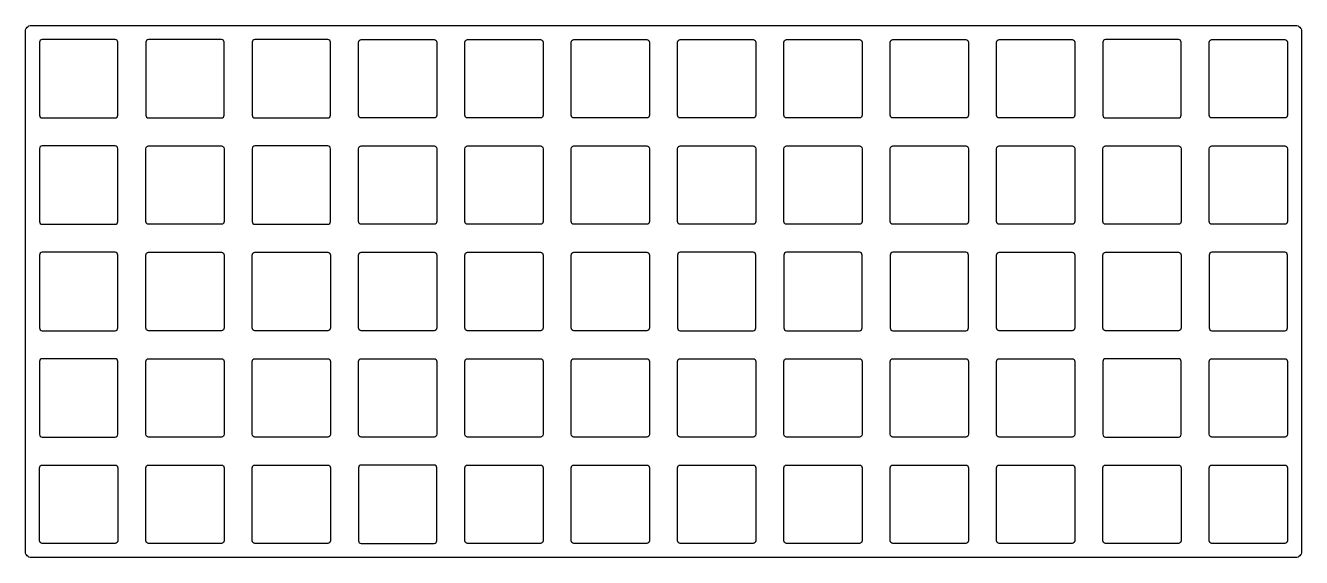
# Model space of a CAD drawing. Header units: millimetres. Extents: x 0 to 228, y -95 to 0.
import ezdxf

# ---------------------------------------------------------------- set-up
doc = ezdxf.new("R2010")
doc.units = ezdxf.units.MM
doc.layers.get('0').update_dxf_attribs({"linetype": 'CONTINUOUS'})

msp = doc.modelspace()

# ---------------------------------------------------------------- linework, layer by layer
for points in [[(227, -95), (1, -95, -0.414214), (0, -94), (0, -1, -0.414214), (1, 0), (227, 0, -0.414214), (228, -1), (228, -94, -0.414214)], [(16, -2.5), (3, -2.5, 0.414214), (2.5, -3), (2.5, -16, 0.414214), (3, -16.5), (16, -16.5, 0.414214), (16.5, -16), (16.5, -3, 0.414214)], [(35, -2.5), (22, -2.5, 0.414214), (21.5, -3), (21.5, -16, 0.414214), (22, -16.5), (35, -16.5, 0.414214), (35.5, -16), (35.5, -3, 0.414214)], [(54, -2.5), (41, -2.5, 0.414214), (40.5, -3), (40.5, -16, 0.414214), (41, -16.5), (54, -16.5, 0.414214), (54.5, -16), (54.5, -3, 0.414214)], [(73.5, -16, -0.414214), (73, -16.5), (60, -16.5, -0.414214), (59.5, -16), (59.5, -3, -0.414214), (60, -2.5), (73, -2.5, -0.414214), (73.5, -3)], [(78.5, -3, -0.414214), (79, -2.5), (92, -2.5, -0.414214), (92.5, -3), (92.5, -16, -0.414214), (92, -16.5), (79, -16.5, -0.414214), (78.5, -16)], [(97.5, -16), (97.5, -3, -0.414214), (98, -2.5), (111, -2.5, -0.414214), (111.5, -3), (111.5, -16, -0.414214), (111, -16.5), (98, -16.5, -0.414214)], [(116.5, -3, -0.414214), (117, -2.5), (130, -2.5, -0.414214), (130.5, -3), (130.5, -16, -0.414214), (130, -16.5), (117, -16.5, -0.414214), (116.5, -16)], [(149, -16.5), (136, -16.5, -0.414214), (135.5, -16), (135.5, -3, -0.414214), (136, -2.5), (149, -2.5, -0.414214), (149.5, -3), (149.5, -16, -0.414214)], [(168.5, -16, -0.414214), (168, -16.5), (155, -16.5, -0.414214), (154.5, -16), (154.5, -3, -0.414214), (155, -2.5), (168, -2.5, -0.414214), (168.5, -3)], [(173.5, -16), (173.5, -3, -0.414214), (174, -2.5), (187, -2.5, -0.414214), (187.5, -3), (187.5, -16, -0.414214), (187, -16.5), (174, -16.5, -0.414214)], [(206.5, -16), (206.5, -3, 0.414214), (206, -2.5), (193, -2.5, 0.414214), (192.5, -3), (192.5, -16, 0.414214), (193, -16.5), (206, -16.5, 0.414214)], [(225, -2.5, -0.414214), (225.5, -3), (225.5, -16, -0.414214), (225, -16.5), (212, -16.5, -0.414214), (211.5, -16), (211.5, -3, -0.414214), (212, -2.5)], [(16.5, -35), (16.5, -22, 0.414214), (16, -21.5), (3, -21.5, 0.414214), (2.5, -22), (2.5, -35, 0.414214), (3, -35.5), (16, -35.5, 0.414214)], [(35, -35.5), (22, -35.5, -0.414214), (21.5, -35), (21.5, -22, -0.414214), (22, -21.5), (35, -21.5, -0.414214), (35.5, -22), (35.5, -35, -0.414214)], [(54, -21.5), (41, -21.5, 0.414214), (40.5, -22), (40.5, -35, 0.414214), (41, -35.5), (54, -35.5, 0.414214), (54.5, -35), (54.5, -22, 0.414214)], [(59.5, -35), (59.5, -22, -0.414214), (60, -21.5), (73, -21.5, -0.414214), (73.5, -22), (73.5, -35, -0.414214), (73, -35.5), (60, -35.5, -0.414214)], [(78.5, -35), (78.5, -22, -0.414214), (79, -21.5), (92, -21.5, -0.414214), (92.5, -22), (92.5, -35, -0.414214), (92, -35.5), (79, -35.5, -0.414214)], [(111, -35.5), (98, -35.5, -0.414214), (97.5, -35), (97.5, -22, -0.414214), (98, -21.5), (111, -21.5, -0.414214), (111.5, -22), (111.5, -35, -0.414214)], [(130.5, -35, -0.414214), (130, -35.5), (117, -35.5, -0.414214), (116.5, -35), (116.5, -22, -0.414214), (117, -21.5), (130, -21.5, -0.414214), (130.5, -22)], [(135.5, -22, -0.414214), (136, -21.5), (149, -21.5, -0.414214), (149.5, -22), (149.5, -35, -0.414214), (149, -35.5), (136, -35.5, -0.414214), (135.5, -35)], [(168, -21.5, -0.414214), (168.5, -22), (168.5, -35, -0.414214), (168, -35.5), (155, -35.5, -0.414214), (154.5, -35), (154.5, -22, -0.414214), (155, -21.5)], [(173.5, -22, -0.414214), (174, -21.5), (187, -21.5, -0.414214), (187.5, -22), (187.5, -35, -0.414214), (187, -35.5), (174, -35.5, -0.414214), (173.5, -35)], [(192.5, -22, -0.414214), (193, -21.5), (206, -21.5, -0.414214), (206.5, -22), (206.5, -35, -0.414214), (206, -35.5), (193, -35.5, -0.414214), (192.5, -35)], [(211.5, -35), (211.5, -22, -0.414214), (212, -21.5), (225, -21.5, -0.414214), (225.5, -22), (225.5, -35, -0.414214), (225, -35.5), (212, -35.5, -0.414214)], [(16.5, -54), (16.5, -41, 0.414214), (16, -40.5), (3, -40.5, 0.414214), (2.5, -41), (2.5, -54, 0.414214), (3, -54.5), (16, -54.5, 0.414214)], [(35, -54.5), (22, -54.5, -0.414214), (21.5, -54), (21.5, -41, -0.414214), (22, -40.5), (35, -40.5, -0.414214), (35.5, -41), (35.5, -54, -0.414214)], [(41, -54.5, -0.414214), (40.5, -54), (40.5, -41, -0.414214), (41, -40.5), (54, -40.5, -0.414214), (54.5, -41), (54.5, -54, -0.414214), (54, -54.5)], [(73.5, -54, -0.414214), (73, -54.5), (60, -54.5, -0.414214), (59.5, -54), (59.5, -41, -0.414214), (60, -40.5), (73, -40.5, -0.414214), (73.5, -41)], [(92, -40.5, -0.414214), (92.5, -41), (92.5, -54, -0.414214), (92, -54.5), (79, -54.5, -0.414214), (78.5, -54), (78.5, -41, -0.414214), (79, -40.5)], [(98, -54.5, -0.414214), (97.5, -54), (97.5, -41, -0.414214), (98, -40.5), (111, -40.5, -0.414214), (111.5, -41), (111.5, -54, -0.414214), (111, -54.5)], [(130, -40.5), (117, -40.5, 0.414214), (116.5, -41), (116.5, -54, 0.414214), (117, -54.5), (130, -54.5, 0.414214), (130.5, -54), (130.5, -41, 0.414214)], [(149, -40.5), (136, -40.5, 0.414214), (135.5, -41), (135.5, -54, 0.414214), (136, -54.5), (149, -54.5, 0.414214), (149.5, -54), (149.5, -41, 0.414214)], [(168.5, -54), (168.5, -41, 0.414214), (168, -40.5), (155, -40.5, 0.414214), (154.5, -41), (154.5, -54, 0.414214), (155, -54.5), (168, -54.5, 0.414214)], [(187.5, -54, -0.414214), (187, -54.5), (174, -54.5, -0.414214), (173.5, -54), (173.5, -41, -0.414214), (174, -40.5), (187, -40.5, -0.414214), (187.5, -41)], [(206, -40.5, -0.414214), (206.5, -41), (206.5, -54, -0.414214), (206, -54.5), (193, -54.5, -0.414214), (192.5, -54), (192.5, -41, -0.414214), (193, -40.5)], [(225.5, -54), (225.5, -41, 0.414214), (225, -40.5), (212, -40.5, 0.414214), (211.5, -41), (211.5, -54, 0.414214), (212, -54.5), (225, -54.5, 0.414214)], [(16.5, -73), (16.5, -60, 0.414214), (16, -59.5), (3, -59.5, 0.414214), (2.5, -60), (2.5, -73, 0.414214), (3, -73.5), (16, -73.5, 0.414214)], [(21.5, -60, -0.414214), (22, -59.5), (35, -59.5, -0.414214), (35.5, -60), (35.5, -73, -0.414214), (35, -73.5), (22, -73.5, -0.414214), (21.5, -73)], [(41, -73.5, -0.414214), (40.5, -73), (40.5, -60, -0.414214), (41, -59.5), (54, -59.5, -0.414214), (54.5, -60), (54.5, -73, -0.414214), (54, -73.5)], [(59.5, -73), (59.5, -60, -0.414214), (60, -59.5), (73, -59.5, -0.414214), (73.5, -60), (73.5, -73, -0.414214), (73, -73.5), (60, -73.5, -0.414214)], [(92, -73.5), (79, -73.5, -0.414214), (78.5, -73), (78.5, -60, -0.414214), (79, -59.5), (92, -59.5, -0.414214), (92.5, -60), (92.5, -73, -0.414214)], [(97.5, -73), (97.5, -60, -0.414214), (98, -59.5), (111, -59.5, -0.414214), (111.5, -60), (111.5, -73, -0.414214), (111, -73.5), (98, -73.5, -0.414214)], [(117, -73.5, -0.414214), (116.5, -73), (116.5, -60, -0.414214), (117, -59.5), (130, -59.5, -0.414214), (130.5, -60), (130.5, -73, -0.414214), (130, -73.5)], [(136, -73.5, -0.414214), (135.5, -73), (135.5, -60, -0.414214), (136, -59.5), (149, -59.5, -0.414214), (149.5, -60), (149.5, -73, -0.414214), (149, -73.5)], [(154.5, -73), (154.5, -60, -0.414214), (155, -59.5), (168, -59.5, -0.414214), (168.5, -60), (168.5, -73, -0.414214), (168, -73.5), (155, -73.5, -0.414214)], [(173.5, -60, -0.414214), (174, -59.5), (187, -59.5, -0.414214), (187.5, -60), (187.5, -73, -0.414214), (187, -73.5), (174, -73.5, -0.414214), (173.5, -73)], [(206.5, -73), (206.5, -60, 0.414214), (206, -59.5), (193, -59.5, 0.414214), (192.5, -60), (192.5, -73, 0.414214), (193, -73.5), (206, -73.5, 0.414214)], [(211.5, -73), (211.5, -60, -0.414214), (212, -59.5), (225, -59.5, -0.414214), (225.5, -60), (225.5, -73, -0.414214), (225, -73.5), (212, -73.5, -0.414214)], [(16.5, -92, -0.414214), (16, -92.5), (3, -92.5, -0.414214), (2.5, -92), (2.5, -79, -0.414214), (3, -78.5), (16, -78.5, -0.414214), (16.5, -79)], [(35, -92.5), (22, -92.5, -0.414214), (21.5, -92), (21.5, -79, -0.414214), (22, -78.5), (35, -78.5, -0.414214), (35.5, -79), (35.5, -92, -0.414214)], [(41, -92.5, -0.414214), (40.5, -92), (40.5, -79, -0.414214), (41, -78.5), (54, -78.5, -0.414214), (54.5, -79), (54.5, -92, -0.414214), (54, -92.5)], [(73.5, -92), (73.5, -79, 0.414214), (73, -78.5), (60, -78.5, 0.414214), (59.5, -79), (59.5, -92, 0.414214), (60, -92.5), (73, -92.5, 0.414214)], [(78.5, -92), (78.5, -79, -0.414214), (79, -78.5), (92, -78.5, -0.414214), (92.5, -79), (92.5, -92, -0.414214), (92, -92.5), (79, -92.5, -0.414214)], [(97.5, -92), (97.5, -79, -0.414214), (98, -78.5), (111, -78.5, -0.414214), (111.5, -79), (111.5, -92, -0.414214), (111, -92.5), (98, -92.5, -0.414214)], [(116.5, -92), (116.5, -79, -0.414214), (117, -78.5), (130, -78.5, -0.414214), (130.5, -79), (130.5, -92, -0.414214), (130, -92.5), (117, -92.5, -0.414214)], [(149, -92.5), (136, -92.5, -0.414214), (135.5, -92), (135.5, -79, -0.414214), (136, -78.5), (149, -78.5, -0.414214), (149.5, -79), (149.5, -92, -0.414214)], [(168.5, -92, -0.414214), (168, -92.5), (155, -92.5, -0.414214), (154.5, -92), (154.5, -79, -0.414214), (155, -78.5), (168, -78.5, -0.414214), (168.5, -79)], [(173.5, -92), (173.5, -79, -0.414214), (174, -78.5), (187, -78.5, -0.414214), (187.5, -79), (187.5, -92, -0.414214), (187, -92.5), (174, -92.5, -0.414214)], [(206, -78.5, -0.414214), (206.5, -79), (206.5, -92, -0.414214), (206, -92.5), (193, -92.5, -0.414214), (192.5, -92), (192.5, -79, -0.414214), (193, -78.5)], [(225.5, -92, -0.414214), (225, -92.5), (212, -92.5, -0.414214), (211.5, -92), (211.5, -79, -0.414214), (212, -78.5), (225, -78.5, -0.414214), (225.5, -79)]]:
    msp.add_lwpolyline(points, format="xyb", close=True)

doc.saveas('drawing.dxf')
